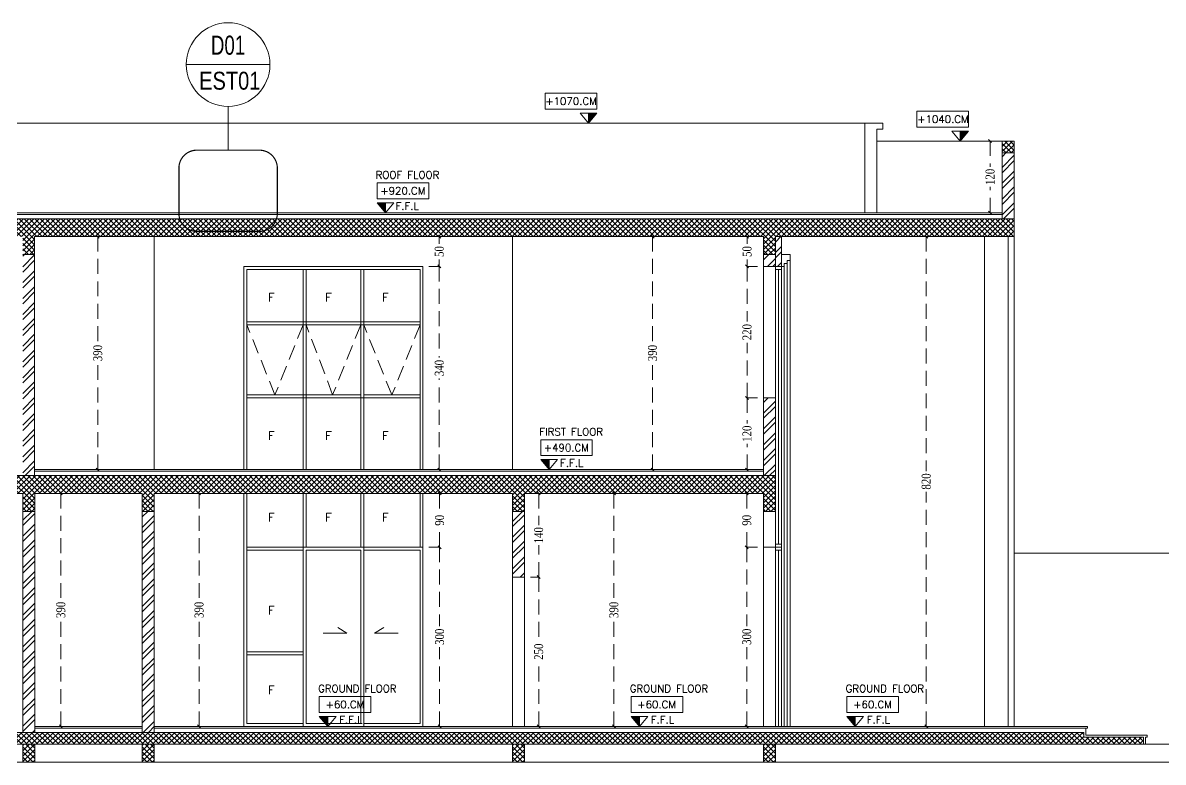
# Model space of a CAD drawing. Header units: inches. Extents: x -114 to 635, y -137 to 57.
# Drawn here: x -76.53 to -57.43, y -96.59 to -84.21 of the extents above; entities that cross this region are included whole.
import ezdxf
from ezdxf.enums import TextEntityAlignment as Align

# ---------------------------------------------------------------- set-up
doc = ezdxf.new("R2010")
doc.units = ezdxf.units.IN
doc.header["$MEASUREMENT"] = 0
doc.header["$PDMODE"] = 98
for name, pattern in [('DASHED2', [0.375, 0.25, -0.125]), ('HIDDEN', [0.375, 0.25, -0.125]), ('XA-1F-PLAN$0$DASHED2', [0.375, 0.25, -0.125])]:
    doc.linetypes.add(name, pattern=pattern)
doc.layers.get('0').update_dxf_attribs({"lineweight": 5})
doc.layers.get('Defpoints').update_dxf_attribs({"lineweight": 5})
for name, color, linetype, lineweight in [('A-ELEV 02', 32, 'Continuous', 5), ('A-FINISHING', 2, 'Continuous', 5), ('A-FLOOR LINE', 5, 'Continuous', 20), ('A-LEVEL TEXT', 3, 'Continuous', 5), ('DETAILS TAG', 8, 'Continuous', 5), ('dim', 1, 'Continuous', 9), ('DOOR', 1, 'Continuous', 5), ('ELEVATION 01', 4, 'Continuous', 25), ('ELEVATION WINDOW', 5, 'Continuous', 5), ('HATCH', 15, 'Continuous', 0), ('LEVEL SYMBOL', 8, 'Continuous', 5), ('LEVELS', 251, 'Continuous', 5), ('TAG ELEVATIONS DETAIL', 8, 'Continuous', 9), ('TAG SPOT DETAIL', 8, 'HIDDEN', 9), ('WALL PROPOSED', 7, 'Continuous', 30), ('WINDOWS', 5, 'Continuous', 5)]:
    doc.layers.add(name, color=color, linetype=linetype, lineweight=lineweight)
doc.styles.add('Arial', font='arial.ttf')
doc.styles.add('ARIAL-GRID', font='arial.ttf', dxfattribs={"width": 0.7, "height": 320})
doc.styles.add('ARIAL-TITLE', font='arialbd.ttf')
doc.styles.add('COMP', font='complex_.ttf')
doc.styles.add('ROMANS', font='romans.shx', dxfattribs={"width": 0.7})
doc.styles.add('ST', font='times.ttf', dxfattribs={"width": 0.8})
doc.styles.add('TEXTN', font='arial.ttf', dxfattribs={"height": 0.2})
doc.styles.add('TEXTS', font='arial.ttf', dxfattribs={"width": 0.8})
doc.dimstyles.new('RASH PLAN', dxfattribs={"dimtxt": 0.15, "dimasz": 0.05, "dimexe": 0, "dimexo": 0.1, "dimgap": 0.05, "dimtad": 0, "dimdec": 0, "dimlfac": 100, "dimzin": 0, "dimdsep": 46, "dimtxsty": 'ST', "dimblk": 'OBLIQUE', "dimcen": 0.09, "dimclrd": 200, "dimclre": 6, "dimclrt": 1, "dimadec": 0, "dimazin": 0, "dimtfac": 1, "dimtdec": 0, "dimtmove": 1, "dimatfit": 3, "dimldrblk": 'OBLIQUE', "dimfxl": 0, "dimtolj": 1, "dimtzin": 0, "dimlwd": -1, "dimlwe": -1, "dimarcsym": 0})
pattern_1 = [(225, (-680.37831, -110.46073), (0.044194174, -0.044194174), []), (315, (-680.37831, -110.46073), (0.044194174, 0.044194174), [])]
pattern_2 = [(225, (-680.3783, -110.46073), (0.13258252, -0.13258252), []), (225, (-680.4667, -110.46073), (0.13258252, -0.13258252), [])]

# ---------------------------------------------------------------- blocks, each defined once
blk = doc.blocks.new('TAG-ELE-LVL')
at = {"layer": 'LEVEL SYMBOL'}
for p, q in [((-0.21, 0.35), (-0.21, 0.75)), ((-0.21, 0.75), (1.09, 0.75)), ((1.09, 0.35), (1.09, 0.75)), ((-0.21, 0.35), (1.09, 0.35)), ((0, 0), (0, 0.25))]:
    blk.add_line(p, q, dxfattribs=at)
blk.add_lwpolyline([(0, 0), (0.21, 0.25), (-0.21, 0.25)], close=True, dxfattribs=at)
blk.add_solid([(-0.21, 0.25), (0, 0), (0, 0.25)], dxfattribs=at)
at = {"layer": 'LEVEL SYMBOL', "style": 'TEXTN', "width": 0.75}
blk.add_attdef('-', (0.361, 0.07), '', height=0.175, dxfattribs=at)
at = {"layer": 'LEVELS', "color": 1, "style": 'TEXTS', "width": 0.75}
blk.add_attdef('FLOOR-NAME', text='', height=0.25, dxfattribs=at).set_placement((-0.21, 0.8), align=Align.BOTTOM_LEFT)
blk.add_attdef('LVL', text='', height=0.225, dxfattribs=at).set_placement((0.44, 0.55), align=Align.MIDDLE_CENTER)
blk = doc.blocks.new('_Oblique')
at = {"color": 0, "lineweight": -2}
blk.add_line((-0.5, -0.5), (0.5, 0.5), dxfattribs=at)
blk = doc.blocks.new('*D1108')
at = {"layer": 'Defpoints', "color": 0, "transparency": 16777216}
for p in [(-60.33, -86.187), (-60.125, -86.187), (-60.126, -87.387)]:
    blk.add_point(p, dxfattribs=at)
at = {"layer": 'dim', "color": 6, "transparency": 16777216}
for p, q in [((-60.225, -86.187), (-60.33, -86.187)), ((-60.226, -87.387), (-60.33, -87.387))]:
    blk.add_line(p, q, dxfattribs=at)
at = {"layer": 'dim', "color": 200, "linetype": 'DASHED2', "transparency": 16777216}
for p, q in [((-60.33, -86.187), (-60.33, -86.617)), ((-60.33, -87.387), (-60.33, -86.956))]:
    blk.add_line(p, q, dxfattribs=at)
at = {"layer": 'dim', "color": 200, "transparency": 16777216, "xscale": 0.05, "yscale": 0.05, "zscale": 0.05}
for p, rotation in [((-60.33, -86.187), 90), ((-60.33, -87.387), 270)]:
    blk.add_blockref('_Oblique', p, dxfattribs=dict(at, rotation=rotation))
at = {"layer": 'dim', "color": 1, "lineweight": 0, "transparency": 16777216, "insert": (-60.33, -86.787), "char_height": 0.15, "attachment_point": 5, "rotation": 90, "style": 'ST'}
blk.add_mtext('\\A1;120', dxfattribs=at)
blk = doc.blocks.new('*D1090')
at = {"layer": 'Defpoints', "color": 0, "transparency": 16777216}
for p in [(-64.126, -92.987), (-64.405, -95.987), (-64.126, -95.987)]:
    blk.add_point(p, dxfattribs=at)
at = {"layer": 'dim', "color": 6, "transparency": 16777216}
for p, q in [((-64.226, -92.987), (-64.405, -92.987)), ((-64.226, -95.987), (-64.405, -95.987))]:
    blk.add_line(p, q, dxfattribs=at)
at = {"layer": 'dim', "color": 200, "linetype": 'DASHED2', "transparency": 16777216}
for p, q in [((-64.405, -92.987), (-64.405, -94.311)), ((-64.405, -95.987), (-64.405, -94.663))]:
    blk.add_line(p, q, dxfattribs=at)
at = {"layer": 'dim', "color": 200, "transparency": 16777216, "xscale": 0.05, "yscale": 0.05, "zscale": 0.05}
for p, rotation in [((-64.405, -92.987), 90), ((-64.405, -95.987), 270)]:
    blk.add_blockref('_Oblique', p, dxfattribs=dict(at, rotation=rotation))
at = {"layer": 'dim', "color": 1, "lineweight": 0, "transparency": 16777216, "insert": (-64.405, -94.487), "char_height": 0.15, "attachment_point": 5, "rotation": 90, "style": 'ST'}
blk.add_mtext('\\A1;300', dxfattribs=at)
blk = doc.blocks.new('*D1091')
at = {"layer": 'Defpoints', "color": 0, "transparency": 16777216}
for p in [(-64.405, -92.087), (-64.126, -92.087), (-64.126, -92.987)]:
    blk.add_point(p, dxfattribs=at)
at = {"layer": 'dim', "color": 6, "transparency": 16777216}
for p, q in [((-64.226, -92.087), (-64.405, -92.087)), ((-64.226, -92.987), (-64.405, -92.987))]:
    blk.add_line(p, q, dxfattribs=at)
at = {"layer": 'dim', "color": 200, "linetype": 'DASHED2', "transparency": 16777216}
for p, q in [((-64.405, -92.087), (-64.405, -92.405)), ((-64.405, -92.987), (-64.405, -92.669))]:
    blk.add_line(p, q, dxfattribs=at)
at = {"layer": 'dim', "color": 200, "transparency": 16777216, "xscale": 0.05, "yscale": 0.05, "zscale": 0.05}
for p, rotation in [((-64.405, -92.087), 90), ((-64.405, -92.987), 270)]:
    blk.add_blockref('_Oblique', p, dxfattribs=dict(at, rotation=rotation))
at = {"layer": 'dim', "color": 1, "lineweight": 0, "transparency": 16777216, "insert": (-64.405, -92.537), "char_height": 0.15, "attachment_point": 5, "rotation": 90, "style": 'ST'}
blk.add_mtext('\\A1;90', dxfattribs=at)
blk = doc.blocks.new('*D1092')
at = {"layer": 'Defpoints', "color": 0, "transparency": 16777216}
for p in [(-68.126, -93.487), (-68.126, -95.987), (-67.889, -95.987)]:
    blk.add_point(p, dxfattribs=at)
at = {"layer": 'dim', "color": 6, "transparency": 16777216}
for p, q in [((-68.026, -93.487), (-67.889, -93.487)), ((-68.026, -95.987), (-67.889, -95.987))]:
    blk.add_line(p, q, dxfattribs=at)
at = {"layer": 'dim', "color": 200, "linetype": 'DASHED2', "transparency": 16777216}
for p, q in [((-67.889, -93.487), (-67.889, -94.559)), ((-67.889, -95.987), (-67.889, -94.915))]:
    blk.add_line(p, q, dxfattribs=at)
at = {"layer": 'dim', "color": 200, "transparency": 16777216, "xscale": 0.05, "yscale": 0.05, "zscale": 0.05}
for p, rotation in [((-67.889, -93.487), 90), ((-67.889, -95.987), 270)]:
    blk.add_blockref('_Oblique', p, dxfattribs=dict(at, rotation=rotation))
at = {"layer": 'dim', "color": 1, "lineweight": 0, "transparency": 16777216, "insert": (-67.889, -94.737), "char_height": 0.15, "attachment_point": 5, "rotation": 90, "style": 'ST'}
blk.add_mtext('\\A1;250', dxfattribs=at)
blk = doc.blocks.new('*D1093')
at = {"layer": 'Defpoints', "color": 0, "transparency": 16777216}
for p in [(-64.4, -90.487), (-64.126, -90.487), (-64.126, -91.687)]:
    blk.add_point(p, dxfattribs=at)
at = {"layer": 'dim', "color": 6, "transparency": 16777216}
for p, q in [((-64.226, -90.487), (-64.4, -90.487)), ((-64.226, -91.687), (-64.4, -91.687))]:
    blk.add_line(p, q, dxfattribs=at)
at = {"layer": 'dim', "color": 200, "linetype": 'DASHED2', "transparency": 16777216}
for p, q in [((-64.4, -90.487), (-64.4, -90.917)), ((-64.4, -91.687), (-64.4, -91.256))]:
    blk.add_line(p, q, dxfattribs=at)
at = {"layer": 'dim', "color": 200, "transparency": 16777216, "xscale": 0.05, "yscale": 0.05, "zscale": 0.05}
for p, rotation in [((-64.4, -90.487), 90), ((-64.4, -91.687), 270)]:
    blk.add_blockref('_Oblique', p, dxfattribs=dict(at, rotation=rotation))
at = {"layer": 'dim', "color": 1, "lineweight": 0, "transparency": 16777216, "insert": (-64.4, -91.087), "char_height": 0.15, "attachment_point": 5, "rotation": 90, "style": 'ST'}
blk.add_mtext('\\A1;120', dxfattribs=at)
blk = doc.blocks.new('*D1094')
at = {"layer": 'Defpoints', "color": 0, "transparency": 16777216}
for p in [(-69.826, -92.987), (-69.548, -92.987), (-69.826, -95.987)]:
    blk.add_point(p, dxfattribs=at)
at = {"layer": 'dim', "color": 6, "transparency": 16777216}
for p, q in [((-69.726, -92.987), (-69.548, -92.987)), ((-69.726, -95.987), (-69.548, -95.987))]:
    blk.add_line(p, q, dxfattribs=at)
at = {"layer": 'dim', "color": 200, "linetype": 'DASHED2', "transparency": 16777216}
for p, q in [((-69.548, -92.987), (-69.548, -94.311)), ((-69.548, -95.987), (-69.548, -94.663))]:
    blk.add_line(p, q, dxfattribs=at)
at = {"layer": 'dim', "color": 200, "transparency": 16777216, "xscale": 0.05, "yscale": 0.05, "zscale": 0.05}
for p, rotation in [((-69.548, -92.987), 90), ((-69.548, -95.987), 270)]:
    blk.add_blockref('_Oblique', p, dxfattribs=dict(at, rotation=rotation))
at = {"layer": 'dim', "color": 1, "lineweight": 0, "transparency": 16777216, "insert": (-69.548, -94.487), "char_height": 0.15, "attachment_point": 5, "rotation": 90, "style": 'ST'}
blk.add_mtext('\\A1;300', dxfattribs=at)
blk = doc.blocks.new('*D1095')
at = {"layer": 'Defpoints', "color": 0, "transparency": 16777216}
for p in [(-69.826, -92.087), (-69.548, -92.087), (-69.826, -92.987)]:
    blk.add_point(p, dxfattribs=at)
at = {"layer": 'dim', "color": 6, "transparency": 16777216}
for p, q in [((-69.726, -92.087), (-69.548, -92.087)), ((-69.726, -92.987), (-69.548, -92.987))]:
    blk.add_line(p, q, dxfattribs=at)
at = {"layer": 'dim', "color": 200, "linetype": 'DASHED2', "transparency": 16777216}
for p, q in [((-69.548, -92.087), (-69.548, -92.405)), ((-69.548, -92.987), (-69.548, -92.669))]:
    blk.add_line(p, q, dxfattribs=at)
at = {"layer": 'dim', "color": 200, "transparency": 16777216, "xscale": 0.05, "yscale": 0.05, "zscale": 0.05}
for p, rotation in [((-69.548, -92.087), 90), ((-69.548, -92.987), 270)]:
    blk.add_blockref('_Oblique', p, dxfattribs=dict(at, rotation=rotation))
at = {"layer": 'dim', "color": 1, "lineweight": 0, "transparency": 16777216, "insert": (-69.548, -92.537), "char_height": 0.15, "attachment_point": 5, "rotation": 90, "style": 'ST'}
blk.add_mtext('\\A1;90', dxfattribs=at)
blk = doc.blocks.new('*D1101')
at = {"layer": 'Defpoints', "color": 0, "transparency": 16777216}
for p in [(-69.826, -88.287), (-69.553, -88.287), (-69.826, -91.687)]:
    blk.add_point(p, dxfattribs=at)
at = {"layer": 'dim', "color": 6, "transparency": 16777216}
for p, q in [((-69.726, -88.287), (-69.553, -88.287)), ((-69.726, -91.687), (-69.553, -91.687))]:
    blk.add_line(p, q, dxfattribs=at)
at = {"layer": 'dim', "color": 200, "linetype": 'DASHED2', "transparency": 16777216}
for p, q in [((-69.553, -88.287), (-69.553, -89.811)), ((-69.553, -91.687), (-69.553, -90.163))]:
    blk.add_line(p, q, dxfattribs=at)
at = {"layer": 'dim', "color": 200, "transparency": 16777216, "xscale": 0.05, "yscale": 0.05, "zscale": 0.05}
for p, rotation in [((-69.553, -88.287), 90), ((-69.553, -91.687), 270)]:
    blk.add_blockref('_Oblique', p, dxfattribs=dict(at, rotation=rotation))
at = {"layer": 'dim', "color": 1, "lineweight": 0, "transparency": 16777216, "insert": (-69.553, -89.987), "char_height": 0.15, "attachment_point": 5, "rotation": 90, "style": 'ST'}
blk.add_mtext('\\A1;340', dxfattribs=at)
blk = doc.blocks.new('*D1102')
at = {"layer": 'Defpoints', "color": 0, "transparency": 16777216}
for p in [(-69.886, -87.787), (-69.553, -87.787), (-69.826, -88.287)]:
    blk.add_point(p, dxfattribs=at)
at = {"layer": 'dim', "color": 6, "transparency": 16777216}
for p, q in [((-69.786, -87.787), (-69.553, -87.787)), ((-69.726, -88.287), (-69.553, -88.287))]:
    blk.add_line(p, q, dxfattribs=at)
at = {"layer": 'dim', "color": 200, "linetype": 'DASHED2', "transparency": 16777216}
for p, q in [((-69.553, -87.787), (-69.553, -87.906)), ((-69.553, -88.287), (-69.553, -88.168))]:
    blk.add_line(p, q, dxfattribs=at)
at = {"layer": 'dim', "color": 200, "transparency": 16777216, "xscale": 0.05, "yscale": 0.05, "zscale": 0.05}
for p, rotation in [((-69.553, -87.787), 90), ((-69.553, -88.287), 270)]:
    blk.add_blockref('_Oblique', p, dxfattribs=dict(at, rotation=rotation))
at = {"layer": 'dim', "color": 1, "lineweight": 0, "transparency": 16777216, "insert": (-69.553, -88.037), "char_height": 0.15, "attachment_point": 5, "rotation": 90, "style": 'ST'}
blk.add_mtext('\\A1;50', dxfattribs=at)
blk = doc.blocks.new('*D1103')
at = {"layer": 'Defpoints', "color": 0, "transparency": 16777216}
for p in [(-64.4, -88.287), (-64.126, -88.287), (-64.126, -90.487)]:
    blk.add_point(p, dxfattribs=at)
at = {"layer": 'dim', "color": 6, "transparency": 16777216}
for p, q in [((-64.226, -88.287), (-64.4, -88.287)), ((-64.226, -90.487), (-64.4, -90.487))]:
    blk.add_line(p, q, dxfattribs=at)
at = {"layer": 'dim', "color": 200, "linetype": 'DASHED2', "transparency": 16777216}
for p, q in [((-64.4, -88.287), (-64.4, -89.209)), ((-64.4, -90.487), (-64.4, -89.565))]:
    blk.add_line(p, q, dxfattribs=at)
at = {"layer": 'dim', "color": 200, "transparency": 16777216, "xscale": 0.05, "yscale": 0.05, "zscale": 0.05}
for p, rotation in [((-64.4, -88.287), 90), ((-64.4, -90.487), 270)]:
    blk.add_blockref('_Oblique', p, dxfattribs=dict(at, rotation=rotation))
at = {"layer": 'dim', "color": 1, "lineweight": 0, "transparency": 16777216, "insert": (-64.4, -89.387), "char_height": 0.15, "attachment_point": 5, "rotation": 90, "style": 'ST'}
blk.add_mtext('\\A1;220', dxfattribs=at)
blk = doc.blocks.new('*D1104')
at = {"layer": 'Defpoints', "color": 0, "transparency": 16777216}
for p in [(-64.4, -87.787), (-64.126, -87.787), (-64.126, -88.287)]:
    blk.add_point(p, dxfattribs=at)
at = {"layer": 'dim', "color": 6, "transparency": 16777216}
for p, q in [((-64.226, -87.787), (-64.4, -87.787)), ((-64.226, -88.287), (-64.4, -88.287))]:
    blk.add_line(p, q, dxfattribs=at)
at = {"layer": 'dim', "color": 200, "linetype": 'DASHED2', "transparency": 16777216}
for p, q in [((-64.4, -87.787), (-64.4, -87.906)), ((-64.4, -88.287), (-64.4, -88.168))]:
    blk.add_line(p, q, dxfattribs=at)
at = {"layer": 'dim', "color": 200, "transparency": 16777216, "xscale": 0.05, "yscale": 0.05, "zscale": 0.05}
for p, rotation in [((-64.4, -87.787), 90), ((-64.4, -88.287), 270)]:
    blk.add_blockref('_Oblique', p, dxfattribs=dict(at, rotation=rotation))
at = {"layer": 'dim', "color": 1, "lineweight": 0, "transparency": 16777216, "insert": (-64.4, -88.037), "char_height": 0.15, "attachment_point": 5, "rotation": 90, "style": 'ST'}
blk.add_mtext('\\A1;50', dxfattribs=at)
blk = doc.blocks.new('*D1105')
at = {"layer": 'Defpoints', "color": 0, "transparency": 16777216}
for p in [(-68.126, -92.087), (-67.889, -92.087), (-68.126, -93.487)]:
    blk.add_point(p, dxfattribs=at)
at = {"layer": 'dim', "color": 6, "transparency": 16777216}
for p, q in [((-68.026, -92.087), (-67.889, -92.087)), ((-68.026, -93.487), (-67.889, -93.487))]:
    blk.add_line(p, q, dxfattribs=at)
at = {"layer": 'dim', "color": 200, "linetype": 'DASHED2', "transparency": 16777216}
for p, q in [((-67.889, -92.087), (-67.889, -92.617)), ((-67.889, -93.487), (-67.889, -92.956))]:
    blk.add_line(p, q, dxfattribs=at)
at = {"layer": 'dim', "color": 200, "transparency": 16777216, "xscale": 0.05, "yscale": 0.05, "zscale": 0.05}
for p, rotation in [((-67.889, -92.087), 90), ((-67.889, -93.487), 270)]:
    blk.add_blockref('_Oblique', p, dxfattribs=dict(at, rotation=rotation))
at = {"layer": 'dim', "color": 1, "lineweight": 0, "transparency": 16777216, "insert": (-67.889, -92.787), "char_height": 0.15, "attachment_point": 5, "rotation": 90, "style": 'ST'}
blk.add_mtext('\\A1;140', dxfattribs=at)
blk = doc.blocks.new('*D1106')
at = {"layer": 'Defpoints', "color": 0, "transparency": 16777216}
for p in [(-61.4, -87.787), (-61.162, -87.787), (-61.162, -95.987)]:
    blk.add_point(p, dxfattribs=at)
at = {"layer": 'dim', "color": 6, "transparency": 16777216}
for p, q in [((-61.262, -87.787), (-61.4, -87.787)), ((-61.262, -95.987), (-61.4, -95.987))]:
    blk.add_line(p, q, dxfattribs=at)
at = {"layer": 'dim', "color": 200, "linetype": 'DASHED2', "transparency": 16777216}
for p, q in [((-61.4, -87.787), (-61.4, -91.712)), ((-61.4, -95.987), (-61.4, -92.061))]:
    blk.add_line(p, q, dxfattribs=at)
at = {"layer": 'dim', "color": 200, "transparency": 16777216, "xscale": 0.05, "yscale": 0.05, "zscale": 0.05}
for p, rotation in [((-61.4, -87.787), 90), ((-61.4, -95.987), 270)]:
    blk.add_blockref('_Oblique', p, dxfattribs=dict(at, rotation=rotation))
at = {"layer": 'dim', "color": 1, "lineweight": 0, "transparency": 16777216, "insert": (-61.4, -91.887), "char_height": 0.15, "attachment_point": 5, "rotation": 90, "style": 'ST'}
blk.add_mtext('\\A1;820', dxfattribs=at)
blk = doc.blocks.new('*D1085')
at = {"layer": 'Defpoints', "color": 0, "transparency": 16777216}
for p in [(-76.027, -92.087), (-75.89, -92.087), (-76.027, -95.987)]:
    blk.add_point(p, dxfattribs=at)
at = {"layer": 'dim', "color": 6, "transparency": 16777216}
for p, q in [((-75.927, -92.087), (-75.89, -92.087)), ((-75.927, -95.987), (-75.89, -95.987))]:
    blk.add_line(p, q, dxfattribs=at)
at = {"layer": 'dim', "color": 200, "linetype": 'DASHED2', "transparency": 16777216}
for p, q in [((-75.89, -92.087), (-75.89, -93.861)), ((-75.89, -95.987), (-75.89, -94.213))]:
    blk.add_line(p, q, dxfattribs=at)
at = {"layer": 'dim', "color": 200, "transparency": 16777216, "xscale": 0.05, "yscale": 0.05, "zscale": 0.05}
for p, rotation in [((-75.89, -92.087), 90), ((-75.89, -95.987), 270)]:
    blk.add_blockref('_Oblique', p, dxfattribs=dict(at, rotation=rotation))
at = {"layer": 'dim', "color": 1, "lineweight": 0, "transparency": 16777216, "insert": (-75.89, -94.037), "char_height": 0.15, "attachment_point": 5, "rotation": 90, "style": 'ST'}
blk.add_mtext('\\A1;390', dxfattribs=at)
blk = doc.blocks.new('*D1086')
at = {"layer": 'Defpoints', "color": 0, "transparency": 16777216}
for p in [(-73.712, -92.087), (-73.575, -92.087), (-73.712, -95.987)]:
    blk.add_point(p, dxfattribs=at)
at = {"layer": 'dim', "color": 6, "transparency": 16777216}
for p, q in [((-73.612, -92.087), (-73.575, -92.087)), ((-73.612, -95.987), (-73.575, -95.987))]:
    blk.add_line(p, q, dxfattribs=at)
at = {"layer": 'dim', "color": 200, "linetype": 'DASHED2', "transparency": 16777216}
for p, q in [((-73.575, -92.087), (-73.575, -93.861)), ((-73.575, -95.987), (-73.575, -94.213))]:
    blk.add_line(p, q, dxfattribs=at)
at = {"layer": 'dim', "color": 200, "transparency": 16777216, "xscale": 0.05, "yscale": 0.05, "zscale": 0.05}
for p, rotation in [((-73.575, -92.087), 90), ((-73.575, -95.987), 270)]:
    blk.add_blockref('_Oblique', p, dxfattribs=dict(at, rotation=rotation))
at = {"layer": 'dim', "color": 1, "lineweight": 0, "transparency": 16777216, "insert": (-73.575, -94.037), "char_height": 0.15, "attachment_point": 5, "rotation": 90, "style": 'ST'}
blk.add_mtext('\\A1;390', dxfattribs=at)
blk = doc.blocks.new('*D1087')
at = {"layer": 'Defpoints', "color": 0, "transparency": 16777216}
for p in [(-66.767, -92.087), (-66.63, -92.087), (-66.767, -95.987)]:
    blk.add_point(p, dxfattribs=at)
at = {"layer": 'dim', "color": 6, "transparency": 16777216}
for p, q in [((-66.667, -92.087), (-66.63, -92.087)), ((-66.667, -95.987), (-66.63, -95.987))]:
    blk.add_line(p, q, dxfattribs=at)
at = {"layer": 'dim', "color": 200, "linetype": 'DASHED2', "transparency": 16777216}
for p, q in [((-66.63, -92.087), (-66.63, -93.861)), ((-66.63, -95.987), (-66.63, -94.213))]:
    blk.add_line(p, q, dxfattribs=at)
at = {"layer": 'dim', "color": 200, "transparency": 16777216, "xscale": 0.05, "yscale": 0.05, "zscale": 0.05}
for p, rotation in [((-66.63, -92.087), 90), ((-66.63, -95.987), 270)]:
    blk.add_blockref('_Oblique', p, dxfattribs=dict(at, rotation=rotation))
at = {"layer": 'dim', "color": 1, "lineweight": 0, "transparency": 16777216, "insert": (-66.63, -94.037), "char_height": 0.15, "attachment_point": 5, "rotation": 90, "style": 'ST'}
blk.add_mtext('\\A1;390', dxfattribs=at)
blk = doc.blocks.new('*D1088')
at = {"layer": 'Defpoints', "color": 0, "transparency": 16777216}
for p in [(-75.467, -87.787), (-75.272, -87.787), (-75.467, -91.687)]:
    blk.add_point(p, dxfattribs=at)
at = {"layer": 'dim', "color": 6, "transparency": 16777216}
for p, q in [((-75.367, -87.787), (-75.272, -87.787)), ((-75.367, -91.687), (-75.272, -91.687))]:
    blk.add_line(p, q, dxfattribs=at)
at = {"layer": 'dim', "color": 200, "linetype": 'DASHED2', "transparency": 16777216}
for p, q in [((-75.272, -87.787), (-75.272, -89.561)), ((-75.272, -91.687), (-75.272, -89.913))]:
    blk.add_line(p, q, dxfattribs=at)
at = {"layer": 'dim', "color": 200, "transparency": 16777216, "xscale": 0.05, "yscale": 0.05, "zscale": 0.05}
for p, rotation in [((-75.272, -87.787), 90), ((-75.272, -91.687), 270)]:
    blk.add_blockref('_Oblique', p, dxfattribs=dict(at, rotation=rotation))
at = {"layer": 'dim', "color": 1, "lineweight": 0, "transparency": 16777216, "insert": (-75.272, -89.737), "char_height": 0.15, "attachment_point": 5, "rotation": 90, "style": 'ST'}
blk.add_mtext('\\A1;390', dxfattribs=at)
blk = doc.blocks.new('*D1089')
at = {"layer": 'Defpoints', "color": 0, "transparency": 16777216}
for p in [(-66.177, -87.787), (-65.983, -87.787), (-66.177, -91.687)]:
    blk.add_point(p, dxfattribs=at)
at = {"layer": 'dim', "color": 6, "transparency": 16777216}
for p, q in [((-66.077, -87.787), (-65.983, -87.787)), ((-66.077, -91.687), (-65.983, -91.687))]:
    blk.add_line(p, q, dxfattribs=at)
at = {"layer": 'dim', "color": 200, "linetype": 'DASHED2', "transparency": 16777216}
for p, q in [((-65.983, -87.787), (-65.983, -89.561)), ((-65.983, -91.687), (-65.983, -89.913))]:
    blk.add_line(p, q, dxfattribs=at)
at = {"layer": 'dim', "color": 200, "transparency": 16777216, "xscale": 0.05, "yscale": 0.05, "zscale": 0.05}
for p, rotation in [((-65.983, -87.787), 90), ((-65.983, -91.687), 270)]:
    blk.add_blockref('_Oblique', p, dxfattribs=dict(at, rotation=rotation))
at = {"layer": 'dim', "color": 1, "lineweight": 0, "transparency": 16777216, "insert": (-65.983, -89.737), "char_height": 0.15, "attachment_point": 5, "rotation": 90, "style": 'ST'}
blk.add_mtext('\\A1;390', dxfattribs=at)
blk = doc.blocks.new('A-REFR-TARG-100')
at = {"layer": 'DETAILS TAG', "linetype": 'Continuous'}
blk.add_line((0, 0), (-1400, 0), dxfattribs=at)
blk.add_circle((-700, 0), 700, dxfattribs=at)
at = {"layer": 'DETAILS TAG', "linetype": 'Continuous', "style": 'Arial', "width": 0.8}
blk.add_attdef('DRAWING-REF', text='', height=264, dxfattribs=at).set_placement((-672, -270), align=Align.MIDDLE)
at = {"layer": 'TAG ELEVATIONS DETAIL', "linetype": 'Continuous', "style": 'ARIAL-TITLE'}
blk.add_attdef('DET-NO', text='', height=375, dxfattribs=at).set_placement((-701, 326), align=Align.MIDDLE)
blk = doc.blocks.new('A$Ca27cd91a')
at = {"layer": 'TAG SPOT DETAIL', "linetype": 'XA-1F-PLAN$0$DASHED2', "const_width": 20}
blk.add_lwpolyline([(0, 1413), (0, 680)], dxfattribs=at)
blk.add_lwpolyline([(-524, -680, -0.414214), (-824, -380), (-824, 380, -0.414214), (-524, 680), (524, 680, -0.414214), (824, 380), (824, -380, -0.414214), (524, -680)], format="xyb", close=True, dxfattribs=at)
at = {"layer": 'TAG ELEVATIONS DETAIL', "ltscale": 800}
ref = blk.add_blockref('A-REFR-TARG-100', (700, 2113), dxfattribs=at)
ref.add_attrib('DET-NO', 'D01', dxfattribs={"linetype": 'Continuous', "height": 320, "style": 'ARIAL-GRID', "width": 0.7}).set_placement((-1, 2438), align=Align.MIDDLE)
ref.add_attrib('DRAWING-REF', 'EST01', dxfattribs={"layer": 'DETAILS TAG', "linetype": 'Continuous', "height": 300, "style": 'Arial', "width": 0.8}).set_placement((28, 1843), align=Align.MIDDLE)

msp = doc.modelspace()

# ---------------------------------------------------------------- hatches: boundary and pattern name
at = {"layer": 'HATCH', "lineweight": 0}
h = msp.add_hatch(dxfattribs=at)
h.set_pattern_fill('ANSI37', color=256, scale=0.5, angle=180, style=0)
h.set_pattern_definition([(225, (-604.31498, -114.36073), (0.044194174, -0.044194174), []), (315, (-604.31498, -114.36073), (0.044194174, 0.044194174), [])])
h.paths.add_polyline_path([(-59.926, -86.187), (-60.125, -86.187), (-60.125, -86.387), (-59.926, -86.387)])
h = msp.add_hatch(dxfattribs=at)
h.set_pattern_fill('ANSI32', color=256, scale=0.5, angle=180, style=0)
h.set_pattern_definition([(225, (-604.31498, -114.36073), (0.13258252, -0.13258252), []), (225, (-604.40337, -114.36073), (0.13258252, -0.13258252), [])])
h.paths.add_polyline_path([(-59.926, -86.387), (-60.125, -86.387), (-60.125, -87.487), (-59.926, -87.487)])
h = msp.add_hatch(dxfattribs=at)
h.set_pattern_fill('ANSI37', color=256, scale=0.5, angle=180, style=0)
h.set_pattern_definition(pattern_1)
h.paths.add_polyline_path([(-81.727, -87.487), (-81.727, -88.087), (-81.527, -88.087), (-81.527, -87.787), (-76.527, -87.787), (-76.527, -88.087), (-76.329, -88.087), (-76.329, -87.787), (-64.126, -87.787), (-64.126, -88.087), (-63.926, -88.087), (-63.926, -87.787), (-59.926, -87.787), (-59.926, -87.487)])
h = msp.add_hatch(dxfattribs=at)
h.set_pattern_fill('ANSI32', color=256, scale=0.5, angle=180, style=0)
h.set_pattern_definition([(225, (-680.1783, -110.16073), (0.13258252, -0.13258252), []), (225, (-680.2667, -110.16073), (0.13258252, -0.13258252), [])])
h.paths.add_polyline_path([(-63.826, -87.787), (-63.926, -87.787), (-63.926, -88.287), (-63.826, -88.287)])
h = msp.add_hatch(dxfattribs=at)
h.set_pattern_fill('ANSI32', color=256, scale=0.5, angle=180, style=0)
h.set_pattern_definition(pattern_2)
h.paths.add_polyline_path([(-76.329, -88.087), (-76.527, -88.087), (-76.527, -91.787), (-76.329, -91.787)])
h = msp.add_hatch(dxfattribs=at)
h.set_pattern_fill('ANSI32', color=256, scale=0.5, angle=180, style=0)
h.set_pattern_definition(pattern_2)
h.paths.add_polyline_path([(-64.126, -88.087), (-64.126, -88.287), (-63.926, -88.287), (-63.926, -88.087)])
h = msp.add_hatch(dxfattribs=at)
h.set_pattern_fill('ANSI32', color=256, scale=0.5, angle=180, style=0)
h.set_pattern_definition(pattern_2)
h.paths.add_polyline_path([(-64.126, -91.787), (-63.926, -91.787), (-63.926, -90.487), (-64.126, -90.487)])
h = msp.add_hatch(dxfattribs=at)
h.set_pattern_fill('ANSI37', color=256, scale=0.5, angle=180, style=0)
h.set_pattern_definition(pattern_1)
h.paths.add_polyline_path([(-76.527, -92.087), (-76.527, -92.387), (-76.327, -92.387), (-76.327, -92.087), (-74.526, -92.087), (-74.526, -92.387), (-74.326, -92.387), (-74.326, -92.087), (-68.326, -92.087), (-68.326, -92.387), (-68.126, -92.387), (-68.126, -92.087), (-64.126, -92.087), (-64.126, -92.387), (-63.926, -92.387), (-63.926, -91.787), (-81.727, -91.787), (-81.727, -92.387), (-81.527, -92.387), (-81.527, -92.087)])
h = msp.add_hatch(dxfattribs=at)
h.set_pattern_fill('ANSI32', color=256, scale=0.5, angle=180, style=0)
h.set_pattern_definition(pattern_2)
h.paths.add_polyline_path([(-76.327, -92.387), (-76.527, -92.387), (-76.527, -96.087), (-76.327, -96.087)])
h = msp.add_hatch(dxfattribs=at)
h.set_pattern_fill('ANSI32', color=256, scale=0.5, angle=180, style=0)
h.set_pattern_definition(pattern_2)
h.paths.add_polyline_path([(-74.526, -96.087), (-74.326, -96.087), (-74.326, -92.387), (-74.526, -92.387)])
h = msp.add_hatch(dxfattribs=at)
h.set_pattern_fill('ANSI32', color=256, scale=0.5, angle=180, style=0)
h.set_pattern_definition(pattern_2)
h.paths.add_polyline_path([(-68.326, -93.487), (-68.126, -93.487), (-68.126, -92.387), (-68.326, -92.387)])
h = msp.add_hatch(dxfattribs=at)
h.set_pattern_fill('ANSI37', color=256, scale=0.5, angle=180, style=0)
h.set_pattern_definition(pattern_1)
h.paths.add_polyline_path([(-81.727, -96.087), (-81.727, -96.287), (-57.76, -96.287), (-57.76, -96.167), (-58.76, -96.167), (-58.76, -96.087)])
h = msp.add_hatch(dxfattribs=at)
h.set_pattern_fill('ANSI37', color=256, scale=0.5, angle=180, style=0)
h.set_pattern_definition([(225, (-692.77911, -110.46073), (0.044194174, -0.044194174), []), (315, (-692.77911, -110.46073), (0.044194174, 0.044194174), [])])
h.paths.add_polyline_path([(-76.327, -96.287), (-76.527, -96.287), (-76.527, -96.587), (-76.327, -96.587)])
h = msp.add_hatch(dxfattribs=at)
h.set_pattern_fill('ANSI37', color=256, scale=0.5, angle=180, style=0)
h.set_pattern_definition([(225, (-690.77866, -110.46073), (0.044194174, -0.044194174), []), (315, (-690.77866, -110.46073), (0.044194174, 0.044194174), [])])
h.paths.add_polyline_path([(-74.326, -96.287), (-74.526, -96.287), (-74.526, -96.587), (-74.326, -96.587)])
h = msp.add_hatch(dxfattribs=at)
h.set_pattern_fill('ANSI37', color=256, scale=0.5, angle=180, style=0)
h.set_pattern_definition([(225, (-684.57843, -110.46073), (0.044194174, -0.044194174), []), (315, (-684.57843, -110.46073), (0.044194174, 0.044194174), [])])
h.paths.add_polyline_path([(-68.126, -96.287), (-68.326, -96.287), (-68.326, -96.587), (-68.126, -96.587)])
h = msp.add_hatch(dxfattribs=at)
h.set_pattern_fill('ANSI37', color=256, scale=0.5, angle=180, style=0)
h.set_pattern_definition(pattern_1)
h.paths.add_polyline_path([(-63.926, -96.287), (-64.126, -96.287), (-64.126, -96.587), (-63.926, -96.587)])

# ---------------------------------------------------------------- linework, layer by layer
at = {"layer": 'A-ELEV 02', "lineweight": 0}
msp.add_lwpolyline([(-47.627, -93.087), (-59.926, -93.087)], dxfattribs=at)
at = {"layer": 'A-FINISHING', "lineweight": 0}
for p, q in [((-62.226, -86.187), (-60.125, -86.187)), ((-81.527, -87.387), (-60.126, -87.387)), ((-81.527, -87.417), (-60.126, -87.417)), ((-76.329, -91.687), (-64.126, -91.687)), ((-76.329, -91.717), (-64.126, -91.717)), ((-76.327, -95.987), (-74.526, -95.987)), ((-76.327, -96.017), (-74.526, -96.017)), ((-74.326, -95.987), (-58.73, -95.987)), ((-74.326, -96.017), (-58.73, -96.017))]:
    msp.add_line(p, q, dxfattribs=at)
msp.add_lwpolyline([(-58.73, -95.987), (-58.7, -95.987), (-58.7, -96.017), (-58.73, -96.017), (-58.73, -96.137), (-57.7, -96.137), (-57.7, -96.167), (-57.73, -96.167), (-57.73, -96.287)], dxfattribs=at)
at = {"layer": 'A-FLOOR LINE', "lineweight": 0}
msp.add_line((-83.527, -96.587), (-43.057, -96.587), dxfattribs=at)
at = {"layer": 'A-FLOOR LINE', "lineweight": 0, "elevation": 0.238}
msp.add_lwpolyline([(-83.527, -96.287), (-47.94, -96.287)], dxfattribs=at)
at = {"layer": 'DOOR', "linetype": 'Continuous', "lineweight": 0}
for p, q in [((-64.126, -92.987), (-63.826, -92.987)), ((-64.126, -92.987), (-64.126, -95.987)), ((-63.926, -92.987), (-63.926, -95.987)), ((-63.826, -92.987), (-63.826, -95.987)), ((-63.926, -93.037), (-63.826, -93.037)), ((-63.876, -93.037), (-63.876, -95.987))]:
    msp.add_line(p, q, dxfattribs=at)
at = {"layer": 'ELEVATION 01', "lineweight": 0}
for p, q in [((-81.526, -85.886), (-62.426, -85.886)), ((-62.426, -87.387), (-62.426, -85.886)), ((-62.226, -85.886), (-62.426, -85.886)), ((-62.226, -87.387), (-62.226, -85.986)), ((-74.326, -87.787), (-74.326, -91.687)), ((-68.326, -87.787), (-68.326, -91.687)), ((-60.426, -87.787), (-60.426, -95.987)), ((-60.026, -87.787), (-60.026, -95.987)), ((-59.926, -87.787), (-59.926, -95.987)), ((-63.676, -88.187), (-63.676, -95.987)), ((-63.776, -88.287), (-63.776, -95.987)), ((-63.726, -88.237), (-63.726, -95.987))]:
    msp.add_line(p, q, dxfattribs=at)
for points in [[(-62.226, -85.886), (-62.126, -85.886), (-62.126, -85.986), (-62.226, -85.986)], [(-72.826, -91.687), (-72.826, -88.287), (-69.826, -88.287), (-69.826, -91.687)], [(-72.826, -95.987), (-72.826, -92.087)], [(-69.826, -92.087), (-69.826, -95.987)], [(-68.326, -95.987), (-68.326, -93.487)], [(-68.126, -95.987), (-68.126, -93.487)]]:
    msp.add_lwpolyline(points, dxfattribs=at)
at = {"layer": 'ELEVATION WINDOW', "lineweight": 0}
for p, q in [((-71.834, -88.337), (-71.834, -91.687)), ((-71.784, -88.337), (-71.784, -91.687)), ((-70.868, -88.337), (-70.868, -91.687)), ((-70.818, -88.337), (-70.818, -91.687)), ((-69.876, -89.212), (-72.776, -89.212)), ((-69.876, -89.262), (-72.776, -89.262)), ((-70.868, -90.437), (-72.776, -90.437)), ((-69.876, -90.487), (-72.776, -90.487)), ((-69.876, -90.437), (-70.818, -90.437)), ((-71.834, -92.087), (-71.834, -95.987)), ((-71.784, -92.087), (-71.784, -92.987)), ((-70.868, -92.087), (-70.868, -92.987)), ((-70.818, -92.087), (-70.818, -92.987)), ((-69.826, -92.987), (-72.776, -92.987)), ((-70.818, -92.987), (-70.818, -95.987)), ((-71.834, -93.037), (-72.776, -93.037)), ((-71.784, -93.037), (-71.784, -95.937)), ((-70.868, -93.037), (-71.784, -93.037)), ((-70.868, -93.037), (-70.868, -95.937)), ((-69.876, -93.037), (-70.818, -93.037)), ((-71.834, -94.737), (-72.776, -94.737)), ((-71.834, -94.787), (-72.776, -94.787)), ((-71.834, -95.937), (-72.776, -95.937)), ((-70.868, -95.937), (-71.784, -95.937)), ((-69.876, -95.937), (-70.818, -95.937))]:
    msp.add_line(p, q, dxfattribs=at)
for points in [[(-72.776, -91.687), (-72.776, -88.337), (-69.876, -88.337), (-69.876, -91.687)], [(-72.776, -95.937), (-72.776, -92.087)], [(-69.876, -92.087), (-69.876, -92.987)], [(-69.876, -93.037), (-69.876, -95.937)], [(-71.495, -94.426), (-71.099, -94.426), (-71.254, -94.329)], [(-70.241, -94.426), (-70.636, -94.426), (-70.482, -94.329)]]:
    msp.add_lwpolyline(points, dxfattribs=at)
at = {"layer": 'ELEVATION WINDOW', "linetype": 'DASHED2', "lineweight": 0}
for points in [[(-71.834, -89.262), (-72.305, -90.437), (-72.776, -89.262)], [(-70.868, -89.262), (-71.339, -90.437), (-71.784, -89.262)], [(-69.876, -89.262), (-70.347, -90.437), (-70.818, -89.262)]]:
    msp.add_lwpolyline(points, dxfattribs=at)
at = {"layer": 'WALL PROPOSED', "lineweight": 0}
for p, q in [((-60.126, -87.487), (-60.126, -86.187)), ((-60.125, -86.187), (-59.926, -86.187)), ((-59.926, -86.187), (-59.926, -87.787)), ((-60.125, -86.387), (-59.926, -86.387)), ((-81.727, -87.487), (-59.926, -87.487)), ((-76.329, -87.787), (-64.126, -87.787)), ((-76.329, -87.787), (-76.329, -91.787)), ((-64.126, -88.287), (-64.126, -87.787)), ((-63.926, -88.287), (-63.926, -87.787)), ((-63.926, -87.787), (-59.926, -87.787)), ((-63.826, -88.287), (-63.826, -87.787)), ((-76.527, -88.087), (-76.329, -88.087)), ((-64.126, -88.087), (-63.926, -88.087)), ((-63.826, -88.287), (-64.126, -88.287)), ((-64.126, -90.487), (-63.926, -90.487)), ((-64.126, -90.487), (-64.126, -91.787)), ((-63.926, -92.387), (-63.926, -90.487)), ((-81.727, -91.787), (-63.926, -91.787)), ((-81.527, -92.087), (-76.527, -92.087)), ((-76.527, -92.087), (-76.527, -96.087)), ((-76.327, -92.087), (-76.327, -96.087)), ((-76.327, -92.087), (-74.526, -92.087)), ((-74.526, -92.087), (-74.526, -96.087)), ((-74.326, -92.087), (-74.326, -96.087)), ((-74.326, -92.087), (-68.326, -92.087)), ((-68.326, -92.087), (-68.326, -93.487)), ((-68.126, -92.087), (-68.126, -93.487)), ((-68.126, -92.087), (-64.126, -92.087)), ((-64.126, -92.087), (-64.126, -92.387)), ((-76.527, -92.387), (-76.327, -92.387)), ((-74.526, -92.387), (-74.326, -92.387)), ((-68.326, -92.387), (-68.126, -92.387)), ((-64.126, -92.387), (-63.926, -92.387)), ((-68.126, -93.487), (-68.326, -93.487)), ((-81.727, -96.087), (-58.76, -96.087)), ((-81.727, -96.287), (-57.76, -96.287)), ((-76.527, -96.287), (-76.527, -96.587)), ((-76.327, -96.287), (-76.327, -96.587)), ((-74.526, -96.287), (-74.526, -96.587)), ((-74.326, -96.287), (-74.326, -96.587)), ((-68.326, -96.287), (-68.326, -96.587)), ((-68.126, -96.287), (-68.126, -96.587)), ((-64.126, -96.287), (-64.126, -96.587)), ((-63.926, -96.587), (-63.926, -96.287)), ((-76.527, -96.587), (-76.327, -96.587)), ((-74.526, -96.587), (-74.326, -96.587)), ((-68.326, -96.587), (-68.126, -96.587)), ((-64.126, -96.587), (-63.926, -96.587))]:
    msp.add_line(p, q, dxfattribs=at)
at = {"layer": 'WALL PROPOSED', "lineweight": 0, "flags": 128}
msp.add_lwpolyline([(-63.826, -88.287), (-63.776, -88.287), (-63.776, -88.237), (-63.726, -88.237), (-63.726, -88.187), (-63.676, -88.187), (-63.676, -88.087), (-63.826, -88.087)], dxfattribs=at)
at = {"layer": 'WALL PROPOSED', "lineweight": 0}
msp.add_lwpolyline([(-58.76, -96.087), (-58.76, -96.167), (-57.76, -96.167), (-57.76, -96.287)], dxfattribs=at)
at = {"layer": 'WINDOWS', "lineweight": 0}
for p, q in [((-64.126, -88.287), (-64.126, -90.487)), ((-63.926, -88.287), (-63.926, -90.487)), ((-63.826, -88.337), (-63.926, -88.337)), ((-63.876, -88.337), (-63.876, -92.937)), ((-63.826, -88.287), (-63.826, -92.987)), ((-64.126, -92.387), (-64.126, -92.987)), ((-63.926, -92.387), (-63.926, -92.987)), ((-63.826, -92.937), (-63.926, -92.937))]:
    msp.add_line(p, q, dxfattribs=at)

# ---------------------------------------------------------------- block references
at = {"layer": 'dim', "lineweight": 0, "xscale": 0.001, "yscale": 0.001, "zscale": 0.001}
msp.add_blockref('A$Ca27cd91a', (-73.089, -87.02, -1044.126), dxfattribs=at)
at = {"layer": 'LEVEL SYMBOL', "lineweight": 0}
ref = msp.add_blockref('TAG-ELE-LVL', (-67.057, -85.886), dxfattribs=dict(at, xscale=-0.6652799999999388, yscale=0.6652799999999388, zscale=0.6652799999999388))
ref.add_attrib('LVL', '+1070.CM', dxfattribs={"layer": 'A-LEVEL TEXT', "height": 0.125, "style": 'ROMANS'}).set_placement((-67.347, -85.52), align=Align.MIDDLE_CENTER)
ref = msp.add_blockref('TAG-ELE-LVL', (-60.83, -86.187, 2934.706), dxfattribs=dict(at, xscale=-0.6652799999999388, yscale=0.6652799999999388, zscale=0.6652799999999388))
ref.add_attrib('LVL', '+1040.CM', dxfattribs={"layer": 'A-LEVEL TEXT', "height": 0.125, "style": 'ROMANS'}).set_placement((-61.12, -85.821, 2934.706), align=Align.MIDDLE_CENTER)
ref = msp.add_blockref('TAG-ELE-LVL', (-70.453, -87.387, 1044.363), dxfattribs=dict(at, xscale=0.6652799999999388, yscale=0.6652799999999388, zscale=0.6652799999999388))
ref.add_attrib('FLOOR-NAME', 'ROOF FLOOR', dxfattribs={"layer": 'A-LEVEL TEXT', "color": 3, "height": 0.125, "style": 'ROMANS'}).set_placement((-70.619, -86.855, 1044.363), align=Align.BOTTOM_LEFT)
ref.add_attrib('-', ' F.F.L', (-70.371, -87.34, 1044.363), dxfattribs={"layer": 'A-LEVEL TEXT', "height": 0.125, "style": 'ROMANS'})
ref.add_attrib('LVL', '+920.CM', dxfattribs={"layer": 'A-LEVEL TEXT', "height": 0.125, "style": 'ROMANS'}).set_placement((-70.163, -87.021, 1044.363), align=Align.MIDDLE_CENTER)
ref = msp.add_blockref('TAG-ELE-LVL', (-67.716, -91.687, 2934.706), dxfattribs=dict(at, xscale=0.6652799999999388, yscale=0.6652799999999388, zscale=0.6652799999999388))
ref.add_attrib('FLOOR-NAME', 'FIRST FLOOR', dxfattribs={"layer": 'A-LEVEL TEXT', "height": 0.125, "style": 'ROMANS'}).set_placement((-67.878, -91.155, 2934.706), align=Align.BOTTOM_LEFT)
ref.add_attrib('-', ' F.F.L', (-67.617, -91.64, 2934.706), dxfattribs={"layer": 'A-LEVEL TEXT', "height": 0.125, "style": 'ROMANS'})
ref.add_attrib('LVL', '+490.CM', dxfattribs={"layer": 'A-LEVEL TEXT', "height": 0.125, "style": 'ROMANS'}).set_placement((-67.426, -91.321, 2934.706), align=Align.MIDDLE_CENTER)
ref = msp.add_blockref('TAG-ELE-LVL', (-71.422, -95.987, 1044.366), dxfattribs=dict(at, xscale=0.6652799999999388, yscale=0.6652799999999388, zscale=0.6652799999999388))
ref.add_attrib('FLOOR-NAME', 'GROUND FLOOR', dxfattribs={"layer": 'A-LEVEL TEXT', "height": 0.125, "style": 'ROMANS'}).set_placement((-71.582, -95.455, 1044.366), align=Align.BOTTOM_LEFT)
ref.add_attrib('-', ' F.F.L', (-71.314, -95.94, 1044.366), dxfattribs={"layer": 'A-LEVEL TEXT', "height": 0.125, "style": 'ROMANS'})
ref.add_attrib('LVL', '+60.CM', dxfattribs={"layer": 'A-LEVEL TEXT', "height": 0.125, "style": 'ROMANS'}).set_placement((-71.132, -95.621, 1044.366), align=Align.MIDDLE_CENTER)
ref = msp.add_blockref('TAG-ELE-LVL', (-66.203, -95.987, 1044.366), dxfattribs=dict(at, xscale=0.6652799999999388, yscale=0.6652799999999388, zscale=0.6652799999999388))
ref.add_attrib('FLOOR-NAME', 'GROUND FLOOR', dxfattribs={"layer": 'A-LEVEL TEXT', "height": 0.125, "style": 'ROMANS'}).set_placement((-66.364, -95.455, 1044.366), align=Align.BOTTOM_LEFT)
ref.add_attrib('-', ' F.F.L', (-66.096, -95.94, 1044.366), dxfattribs={"layer": 'A-LEVEL TEXT', "height": 0.125, "style": 'ROMANS'})
ref.add_attrib('LVL', '+60.CM', dxfattribs={"layer": 'A-LEVEL TEXT', "height": 0.125, "style": 'ROMANS'}).set_placement((-65.914, -95.621, 1044.366), align=Align.MIDDLE_CENTER)
ref = msp.add_blockref('TAG-ELE-LVL', (-62.589, -95.987, 1044.366), dxfattribs=dict(at, xscale=0.6652799999999388, yscale=0.6652799999999388, zscale=0.6652799999999388))
ref.add_attrib('FLOOR-NAME', 'GROUND FLOOR', dxfattribs={"layer": 'A-LEVEL TEXT', "height": 0.125, "style": 'ROMANS'}).set_placement((-62.749, -95.455, 1044.366), align=Align.BOTTOM_LEFT)
ref.add_attrib('-', ' F.F.L', (-62.481, -95.94, 1044.366), dxfattribs={"layer": 'A-LEVEL TEXT', "height": 0.125, "style": 'ROMANS'})
ref.add_attrib('LVL', '+60.CM', dxfattribs={"layer": 'A-LEVEL TEXT', "height": 0.125, "style": 'ROMANS'}).set_placement((-62.299, -95.621, 1044.366), align=Align.MIDDLE_CENTER)

# ---------------------------------------------------------------- texts
at = {"lineweight": 0, "style": 'COMP'}
for p in [(-72.368, -88.802, -0.238), (-71.409, -88.802, -0.238), (-70.457, -88.802, -0.238), (-72.368, -91.119, -0.238), (-71.409, -91.119, -0.238), (-70.457, -91.119, -0.238), (-72.368, -92.486, -0.238), (-71.409, -92.486, -0.238), (-70.457, -92.486, -0.238), (-72.368, -94.046, -0.238), (-72.368, -95.378, -0.238)]:
    msp.add_attdef('F', text='0', height=0.141, dxfattribs=at).set_placement(p, align=Align.MIDDLE)

# ---------------------------------------------------------------- dimensions: what is measured, and where the dimension line sits
at = {"layer": 'dim', "lineweight": 0}
for base, p1, p2, picture, middle in [((-60.33, -86.187), (-60.126, -87.387), (-60.125, -86.187), '*D1108', (-60.33, -86.787)), ((-75.272, -87.787), (-75.467, -91.687), (-75.467, -87.787), '*D1088', (-75.272, -89.737)), ((-69.553, -87.787), (-69.826, -88.287), (-69.886, -87.787), '*D1102', (-69.553, -88.037)), ((-65.983, -87.787), (-66.177, -91.687), (-66.177, -87.787), '*D1089', (-65.983, -89.737)), ((-64.4, -87.787), (-64.126, -88.287), (-64.126, -87.787), '*D1104', (-64.4, -88.037)), ((-61.4, -87.787), (-61.162, -95.987), (-61.162, -87.787), '*D1106', (-61.4, -91.887)), ((-69.553, -88.287), (-69.826, -91.687), (-69.826, -88.287), '*D1101', (-69.553, -89.987)), ((-64.4, -88.287), (-64.126, -90.487), (-64.126, -88.287), '*D1103', (-64.4, -89.387)), ((-64.4, -90.487), (-64.126, -91.687), (-64.126, -90.487), '*D1093', (-64.4, -91.087)), ((-75.89, -92.087), (-76.027, -95.987), (-76.027, -92.087), '*D1085', (-75.89, -94.037)), ((-73.575, -92.087), (-73.712, -95.987), (-73.712, -92.087), '*D1086', (-73.575, -94.037)), ((-69.548, -92.087), (-69.826, -92.987), (-69.826, -92.087), '*D1095', (-69.548, -92.537)), ((-67.889, -92.087), (-68.126, -93.487), (-68.126, -92.087), '*D1105', (-67.889, -92.787)), ((-66.63, -92.087), (-66.767, -95.987), (-66.767, -92.087), '*D1087', (-66.63, -94.037)), ((-64.405, -92.087), (-64.126, -92.987), (-64.126, -92.087), '*D1091', (-64.405, -92.537)), ((-69.548, -92.987), (-69.826, -95.987), (-69.826, -92.987), '*D1094', (-69.548, -94.487)), ((-64.405, -95.987), (-64.126, -92.987), (-64.126, -95.987), '*D1090', (-64.405, -94.487)), ((-67.889, -95.987), (-68.126, -93.487), (-68.126, -95.987), '*D1092', (-67.889, -94.737))]:
    dim = msp.add_linear_dim(base=base, p1=p1, p2=p2, angle=90, dimstyle='RASH PLAN', dxfattribs=at)
    dim.commit()
    dim.dimension.update_dxf_attribs({"geometry": picture, "text_midpoint": middle})

doc.saveas('drawing.dxf')
